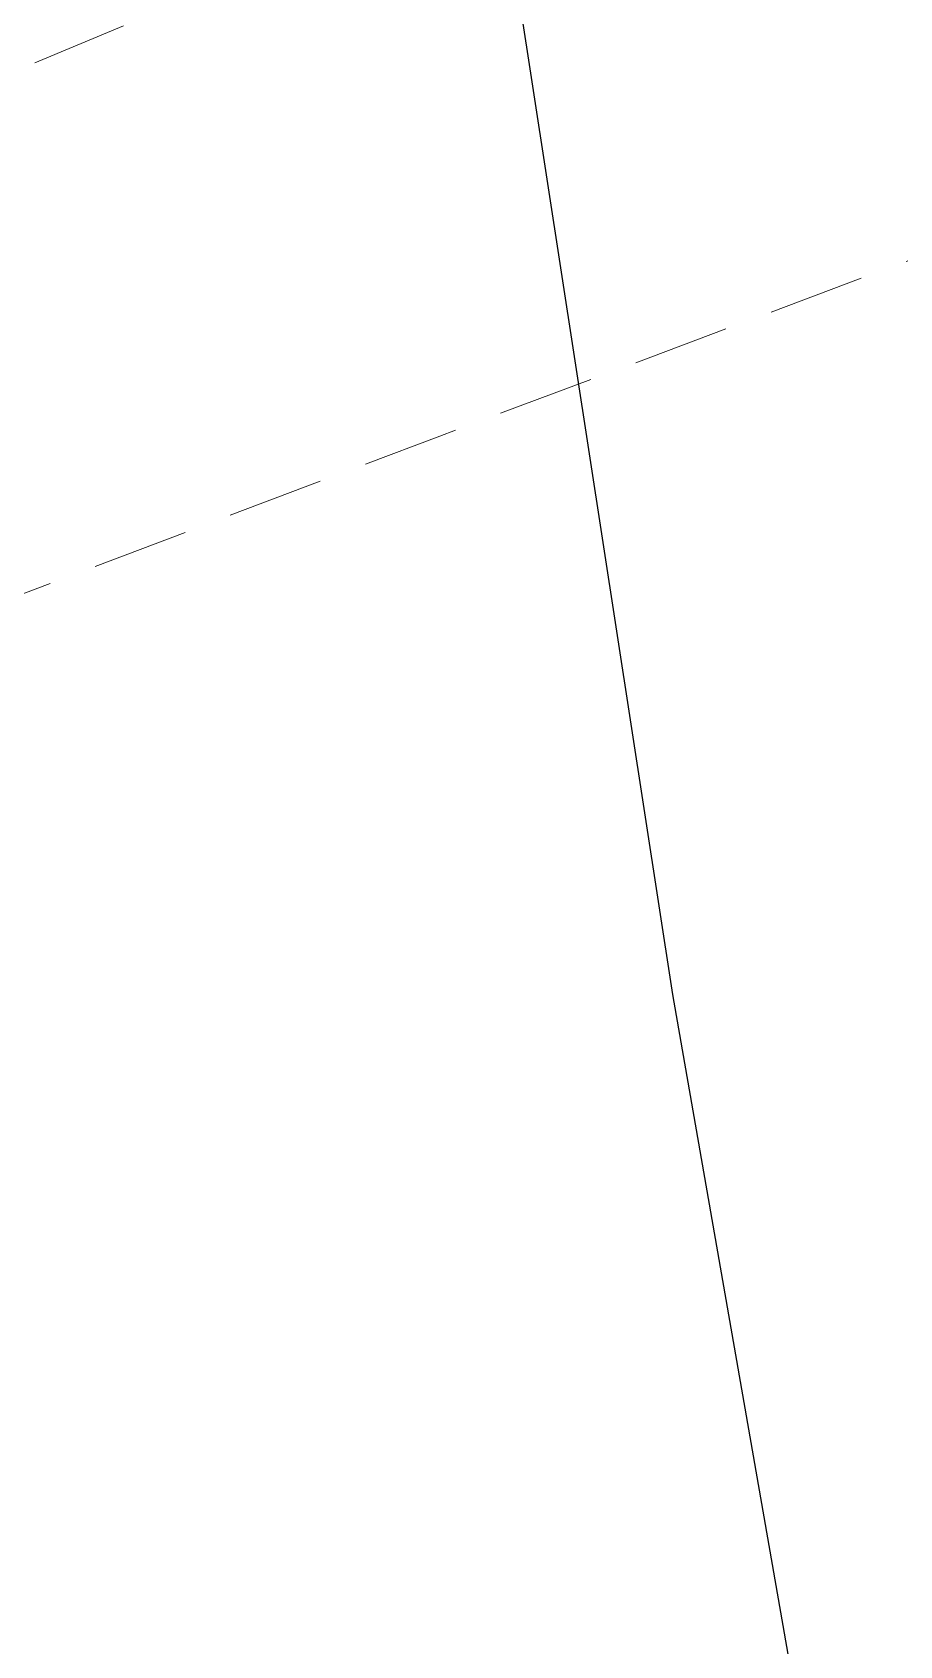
# Model space of a CAD drawing. Header units: metres. Extents: x 2 to 659295185, y -28 to 1124222152.
# Drawn here: x 655396.68 to 655401.18, y 1126409.62 to 1126418 of the extents above; entities that cross this region are included whole.
import ezdxf

# ---------------------------------------------------------------- set-up
doc = ezdxf.new("R2010")
doc.units = ezdxf.units.M
doc.header["$MEASUREMENT"] = 0
doc.linetypes.add('CCSM_XREF ESTRUCTURA15$0$DASHED', pattern=[0.75, 0.5, -0.25])
doc.layers.add('CCSM_XREF ESTRUCTURA15$0$PROYECCION DE TECHO', color=212, linetype='CONTINUOUS')
doc.layers.add('Parcelas', color=140, linetype='CONTINUOUS')

msp = doc.modelspace()

# ---------------------------------------------------------------- linework, layer by layer
at = {"layer": 'CCSM_XREF ESTRUCTURA15$0$PROYECCION DE TECHO', "color": 8, "linetype": 'CCSM_XREF ESTRUCTURA15$0$DASHED', "lineweight": 5}
msp.add_lwpolyline([(655417.9059840286, 1126422.845156339, 0.01522911280020703), (655367.3041191376, 1126403.361247116)], format="xyb", dxfattribs=at)
msp.add_arc((655561.2239731281, 1126022.059352459, -4.52498893316927), 428.6208362419416, 109.599592753512, 116.9202706241737, dxfattribs=at)
at = {"layer": 'Parcelas', "lineweight": -3}
msp.add_lwpolyline([(655456, 1126797), (655420, 1126705), (655404, 1126671), (655397, 1126636), (655394, 1126606), (655393, 1126557), (655390, 1126509), (655394, 1126452), (655400, 1126413), (655407, 1126373), (655419, 1126334)], dxfattribs=at)

doc.saveas('drawing.dxf')
